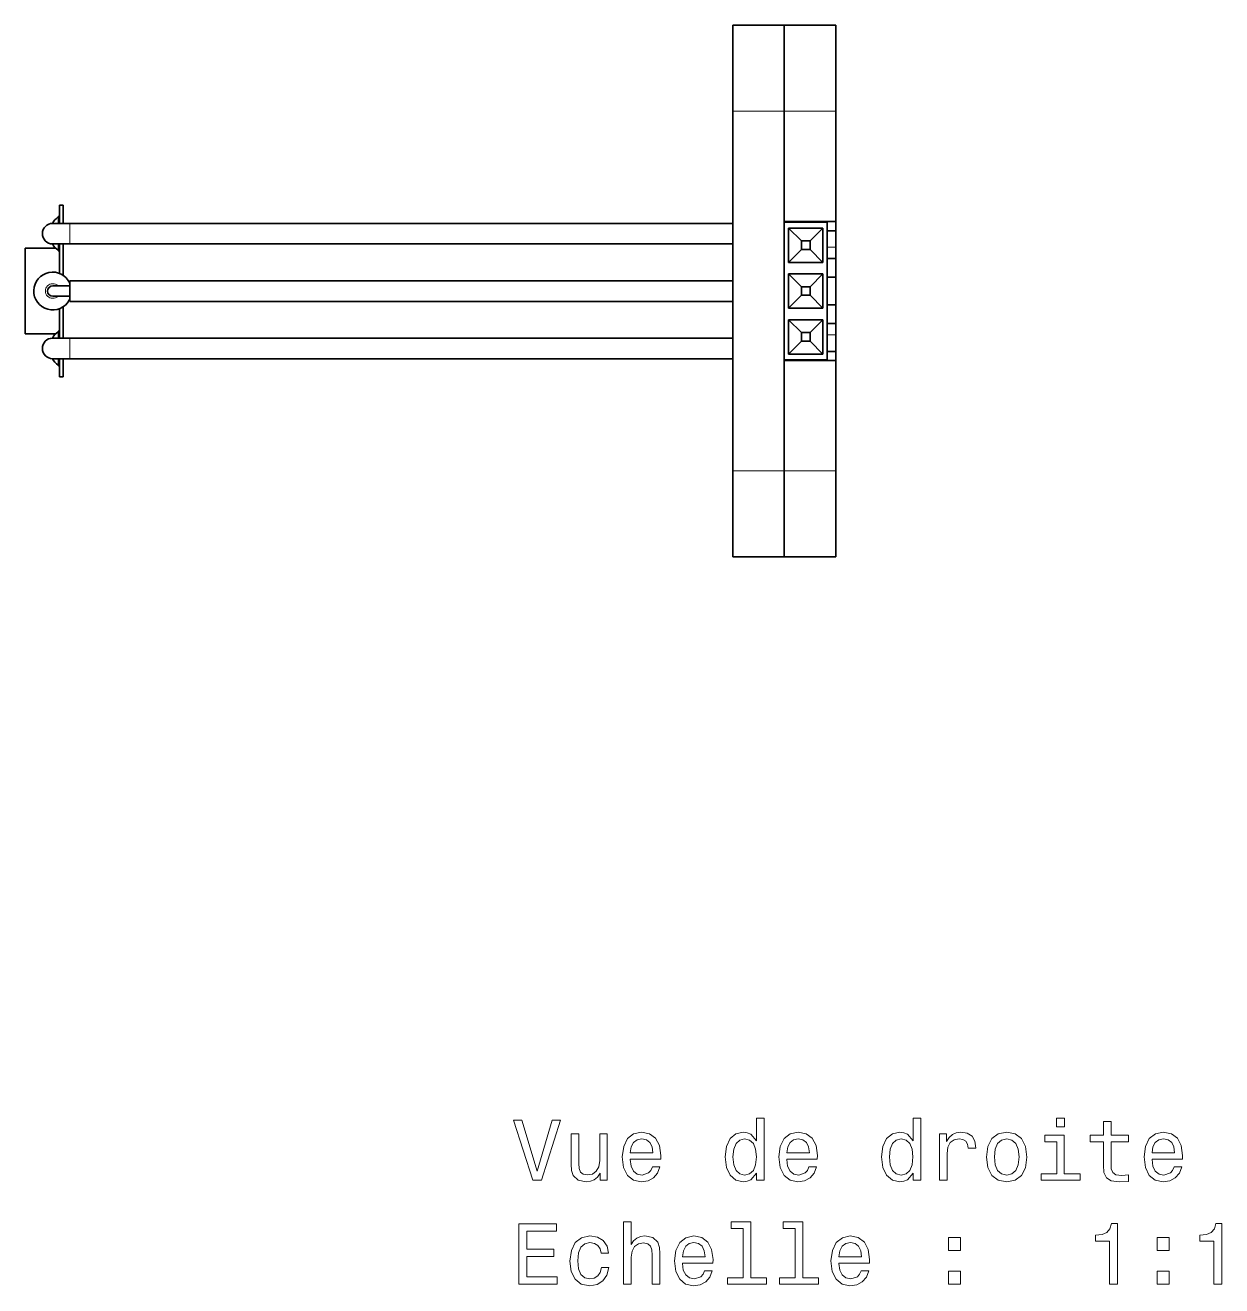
# Model space of a CAD drawing. Extents: x 276 to 1434, y 180 to 714.
# Drawn here: x 275.7 to 345.3, y 362.6 to 436 of the extents above; entities that cross this region are included whole.
import ezdxf

# ---------------------------------------------------------------- set-up
doc = ezdxf.new("R2010")
doc.units = 0

msp = doc.modelspace()

# ---------------------------------------------------------------- linework, layer by layer
at = {"color": 7, "lineweight": 35, "ltscale": 0.125}
for p, q in [((316.857, 435.97), (316.857, 430.97)), ((319.857, 435.97), (319.857, 430.97)), ((319.857, 435.97), (319.857, 430.97)), ((322.857, 435.97), (322.857, 430.97)), ((275.685, 418), (275.685, 423)), ((316.857, 410.03), (316.857, 405.03)), ((319.857, 410.03), (319.857, 405.03)), ((319.857, 410.03), (319.857, 405.03)), ((322.857, 410.03), (322.857, 405.03))]:
    msp.add_line(p, q, dxfattribs=at)
at = {"color": 7, "lineweight": 35, "ltscale": 0.075}
for p, q in [((319.857, 435.97), (316.857, 435.97)), ((319.857, 435.97), (322.857, 435.97)), ((322.857, 424.55), (319.857, 424.55)), ((322.857, 416.45), (319.857, 416.45)), ((319.857, 405.03), (316.857, 405.03)), ((319.857, 405.03), (322.857, 405.03))]:
    msp.add_line(p, q, dxfattribs=at)
at = {"color": 7, "lineweight": 35}
for p, q in [((316.857, 410.03), (316.857, 430.97)), ((319.857, 410.03), (319.857, 430.97)), ((316.858, 424.439), (278.286, 424.439)), ((316.858, 423.24), (278.285, 423.24)), ((316.858, 421.1), (278.285, 421.1)), ((316.858, 419.9), (278.285, 419.9)), ((316.858, 417.761), (278.285, 417.761)), ((316.858, 416.561), (278.286, 416.561))]:
    msp.add_line(p, q, dxfattribs=at)
at = {"color": 7, "lineweight": 13, "ltscale": 0.075}
for p, q in [((319.857, 430.97), (316.857, 430.97)), ((319.857, 430.97), (322.857, 430.97)), ((319.857, 410.03), (316.857, 410.03)), ((319.857, 410.03), (322.857, 410.03))]:
    msp.add_line(p, q, dxfattribs=at)
at = {"color": 7, "lineweight": 35, "ltscale": 0.160491}
for p, q in [((319.857, 424.55), (319.857, 430.97)), ((322.857, 424.55), (322.857, 430.97))]:
    msp.add_line(p, q, dxfattribs=at)
at = {"color": 7, "lineweight": 35, "ltscale": 0.026513}
for p, q in [((277.685, 424.439), (277.685, 425.5)), ((277.885, 424.439), (277.885, 425.5)), ((277.685, 415.5), (277.685, 416.561)), ((277.885, 415.5), (277.885, 416.561))]:
    msp.add_line(p, q, dxfattribs=at)
at = {"color": 7, "lineweight": 35, "ltscale": 0.005}
for p, q in [((277.885, 425.5), (277.685, 425.5)), ((277.885, 415.5), (277.685, 415.5))]:
    msp.add_line(p, q, dxfattribs=at)
at = {"color": 7, "lineweight": 13, "ltscale": 0.009245}
for p, q in [((277.603, 424.809), (277.603, 424.439)), ((277.603, 423.24), (277.603, 422.87)), ((277.603, 417.761), (277.603, 418.13)), ((277.603, 416.191), (277.603, 416.561))]:
    msp.add_line(p, q, dxfattribs=at)
at = {"color": 7, "lineweight": 35, "ltscale": 0.013285}
for p, q in [((277.685, 424.971), (277.685, 424.439)), ((277.685, 417.761), (277.685, 418.292)), ((277.685, 416.029), (277.685, 416.561))]:
    msp.add_line(p, q, dxfattribs=at)
at = {"color": 7, "lineweight": 35, "ltscale": 0.025021}
for p, q in [((278.286, 424.439), (277.285, 424.439)), ((278.286, 416.561), (277.285, 416.561))]:
    msp.add_line(p, q, dxfattribs=at)
at = {"color": 7, "lineweight": 35, "ltscale": 0.2}
for p, q in [((319.857, 424.5), (319.857, 416.5)), ((322.357, 424.5), (322.357, 416.5))]:
    msp.add_line(p, q, dxfattribs=at)
at = {"color": 7, "lineweight": 35, "ltscale": 0.0625}
for p, q in [((319.857, 424.5), (322.357, 424.5)), ((319.857, 416.5), (322.357, 416.5))]:
    msp.add_line(p, q, dxfattribs=at)
at = {"color": 7, "lineweight": 35, "ltscale": 0.05}
for p, q in [((322.107, 424.167), (320.107, 424.167)), ((320.107, 422.167), (320.107, 424.167)), ((322.107, 424.167), (322.107, 422.167)), ((320.107, 422.167), (322.107, 422.167)), ((320.107, 421.5), (322.107, 421.5)), ((320.107, 421.5), (320.107, 419.5)), ((322.107, 419.5), (322.107, 421.5)), ((322.107, 419.5), (320.107, 419.5)), ((320.107, 418.833), (322.107, 418.833)), ((320.107, 418.833), (320.107, 416.833)), ((322.107, 416.833), (322.107, 418.833)), ((322.107, 416.833), (320.107, 416.833))]:
    msp.add_line(p, q, dxfattribs=at)
at = {"color": 7, "lineweight": 35, "ltscale": 0.026517}
for p, q in [((320.107, 424.167), (320.857, 423.417)), ((322.107, 424.167), (321.357, 423.417)), ((320.107, 422.167), (320.857, 422.917)), ((322.107, 422.167), (321.357, 422.917)), ((320.107, 421.5), (320.857, 420.75)), ((322.107, 421.5), (321.357, 420.75)), ((320.107, 419.5), (320.857, 420.25)), ((322.107, 419.5), (321.357, 420.25)), ((320.107, 418.833), (320.857, 418.083)), ((322.107, 418.833), (321.357, 418.083)), ((320.107, 416.833), (320.857, 417.583)), ((322.107, 416.833), (321.357, 417.583))]:
    msp.add_line(p, q, dxfattribs=at)
at = {"color": 7, "lineweight": 35, "ltscale": 0.013488}
msp.add_line((322.857, 424.01), (322.857, 424.55), dxfattribs=at)
at = {"color": 7, "lineweight": 35, "ltscale": 0.0125}
for p, q in [((320.857, 422.917), (320.857, 423.417)), ((321.357, 423.417), (320.857, 423.417)), ((321.357, 423.417), (321.357, 422.917)), ((320.857, 422.917), (321.357, 422.917)), ((277.785, 420.8), (277.285, 420.8)), ((278.285, 420.8), (277.785, 420.8)), ((320.857, 420.75), (320.857, 420.25)), ((320.857, 420.75), (321.357, 420.75)), ((321.357, 420.25), (321.357, 420.75)), ((277.785, 420.2), (277.285, 420.2)), ((278.285, 420.2), (277.785, 420.2)), ((321.357, 420.25), (320.857, 420.25)), ((320.857, 418.083), (320.857, 417.583)), ((320.857, 418.083), (321.357, 418.083)), ((321.357, 417.583), (320.857, 417.583)), ((321.357, 417.583), (321.357, 418.083))]:
    msp.add_line(p, q, dxfattribs=at)
at = {"color": 7, "lineweight": 35, "ltscale": 0.012499}
for p, q in [((322.857, 424.01), (322.358, 424.01)), ((322.857, 422.389), (322.358, 422.389)), ((322.857, 421.311), (322.358, 421.311)), ((322.857, 419.69), (322.358, 419.69)), ((322.857, 418.611), (322.358, 418.611)), ((322.857, 416.99), (322.358, 416.99))]:
    msp.add_line(p, q, dxfattribs=at)
at = {"color": 7, "lineweight": 35, "ltscale": 0.024175}
msp.add_line((322.857, 423.044), (322.857, 424.011), dxfattribs=at)
at = {"color": 7, "lineweight": 35, "ltscale": 0.044177}
for p, q in [((277.452, 423), (275.685, 423)), ((277.452, 418), (275.685, 418))]:
    msp.add_line(p, q, dxfattribs=at)
at = {"color": 7, "lineweight": 35, "ltscale": 0.025201}
for p, q in [((278.285, 423.24), (277.277, 423.24)), ((278.285, 417.761), (277.277, 417.76))]:
    msp.add_line(p, q, dxfattribs=at)
at = {"color": 7, "lineweight": 35, "ltscale": 0.04287}
for p, q in [((277.685, 421.525), (277.685, 423.24)), ((277.685, 417.761), (277.685, 419.475))]:
    msp.add_line(p, q, dxfattribs=at)
at = {"color": 7, "lineweight": 35, "ltscale": 0.013286}
msp.add_line((277.685, 423.24), (277.685, 422.708), dxfattribs=at)
at = {"color": 7, "lineweight": 35, "ltscale": 0.045438}
for p, q in [((277.885, 421.422), (277.885, 423.239)), ((277.885, 417.761), (277.885, 419.578))]:
    msp.add_line(p, q, dxfattribs=at)
at = {"color": 7, "lineweight": 13, "ltscale": 0.012499}
for p, q in [((322.857, 423.044), (322.358, 423.044)), ((322.857, 417.956), (322.358, 417.956))]:
    msp.add_line(p, q, dxfattribs=at)
at = {"color": 7, "lineweight": 35, "ltscale": 0.016354}
for p, q in [((322.857, 422.389), (322.857, 423.044)), ((322.857, 417.956), (322.857, 418.611))]:
    msp.add_line(p, q, dxfattribs=at)
at = {"color": 7, "lineweight": 35, "ltscale": 0.026974}
msp.add_line((322.857, 421.311), (322.857, 422.389), dxfattribs=at)
at = {"color": 7, "lineweight": 35, "ltscale": 0.002668}
for p, q in [((277.685, 421.631), (277.685, 421.525)), ((277.685, 419.475), (277.685, 419.369))]:
    msp.add_line(p, q, dxfattribs=at)
at = {"color": 7, "lineweight": 35, "ltscale": 0.03}
msp.add_line((278.285, 421.1), (278.285, 419.9), dxfattribs=at)
at = {"color": 7, "lineweight": 35, "ltscale": 0.040525}
msp.add_line((322.857, 419.69), (322.857, 421.311), dxfattribs=at)
at = {"color": 7, "lineweight": 35, "ltscale": 0.02064}
msp.add_line((316.857, 420.882), (316.857, 420.056), dxfattribs=at)
at = {"color": 7, "lineweight": 35, "ltscale": 0.026975}
msp.add_line((322.857, 419.69), (322.857, 418.611), dxfattribs=at)
at = {"color": 7, "lineweight": 35, "ltscale": 0.020623}
msp.add_line((316.857, 418.162), (316.857, 417.337), dxfattribs=at)
at = {"color": 7, "lineweight": 35, "ltscale": 0.024171}
msp.add_line((322.857, 416.99), (322.857, 417.956), dxfattribs=at)
at = {"color": 7, "lineweight": 35, "ltscale": 0.013487}
msp.add_line((322.857, 416.99), (322.857, 416.45), dxfattribs=at)
at = {"color": 7, "lineweight": 35, "ltscale": 0.160492}
for p, q in [((319.857, 410.03), (319.857, 416.45)), ((322.857, 410.03), (322.857, 416.45))]:
    msp.add_line(p, q, dxfattribs=at)
at = {"color": 7, "lineweight": 35, "ltscale": 0.000791931}
msp.add_line((316.857, 412.747), (316.857, 412.715), dxfattribs=at)
at = {"color": 7, "lineweight": 35, "ltscale": 0.000445557}
msp.add_line((316.857, 412.715), (316.857, 412.698), dxfattribs=at)
at = {"color": 7, "lineweight": 35, "ltscale": 0.001931}
msp.add_line((316.857, 412.698), (316.857, 412.62), dxfattribs=at)
at = {"color": 7, "lineweight": 35, "ltscale": 0.008238}
msp.add_line((316.857, 412.62), (316.857, 412.291), dxfattribs=at)
at = {"color": 7, "lineweight": 35, "ltscale": 0.006261}
msp.add_line((316.857, 412.291), (316.857, 412.04), dxfattribs=at)
at = {"color": 7, "lineweight": 35, "ltscale": 0.000920868}
msp.add_line((316.857, 412.04), (316.857, 412.004), dxfattribs=at)
at = {"color": 7, "lineweight": 35, "ltscale": 0.040134}
msp.add_line((316.857, 412.004), (316.857, 410.398), dxfattribs=at)
at = {"color": 7, "lineweight": 35, "ltscale": 0.001276}
msp.add_line((316.857, 411.98), (316.857, 411.929), dxfattribs=at)
at = {"color": 7, "lineweight": 35, "ltscale": 0.000115204}
msp.add_line((316.857, 411.929), (316.857, 411.925), dxfattribs=at)
at = {"color": 7, "lineweight": 35, "ltscale": 0.001427}
msp.add_line((316.857, 411.925), (316.857, 411.868), dxfattribs=at)
at = {"color": 7, "lineweight": 35, "ltscale": 0.004292}
msp.add_line((316.857, 411.868), (316.857, 411.696), dxfattribs=at)
at = {"color": 7, "lineweight": 35, "ltscale": 0.000505829}
msp.add_line((316.857, 411.696), (316.857, 411.676), dxfattribs=at)
at = {"color": 7, "lineweight": 35, "ltscale": 0.00677}
msp.add_line((316.857, 411.676), (316.857, 411.405), dxfattribs=at)
at = {"color": 7, "lineweight": 35, "ltscale": 0.00059967}
msp.add_line((316.857, 411.405), (316.857, 411.381), dxfattribs=at)
at = {"color": 7, "lineweight": 35, "ltscale": 0.005943}
msp.add_line((316.857, 411.381), (316.857, 411.143), dxfattribs=at)
at = {"color": 7, "lineweight": 35, "ltscale": 0.000797272}
msp.add_line((316.857, 411.143), (316.857, 411.112), dxfattribs=at)
at = {"color": 7, "lineweight": 35, "ltscale": 0.01195}
msp.add_line((316.857, 411.112), (316.857, 410.634), dxfattribs=at)
at = {"color": 7, "lineweight": 35, "ltscale": 0.001441}
msp.add_line((316.857, 410.634), (316.857, 410.576), dxfattribs=at)
at = {"color": 7, "lineweight": 35, "ltscale": 0.008148}
msp.add_line((316.857, 410.576), (316.857, 410.25), dxfattribs=at)
at = {"color": 7, "lineweight": 35, "ltscale": 0.007182}
msp.add_line((316.857, 410.398), (316.857, 410.111), dxfattribs=at)
at = {"color": 7, "lineweight": 35, "ltscale": 0.000393677}
msp.add_line((316.857, 410.25), (316.857, 410.234), dxfattribs=at)
at = {"color": 7, "lineweight": 35, "ltscale": 0.002692}
msp.add_line((316.857, 410.234), (316.857, 410.127), dxfattribs=at)
at = {"color": 7, "lineweight": 35, "ltscale": 0.000571442}
msp.add_line((316.857, 410.127), (316.857, 410.104), dxfattribs=at)
at = {"color": 7, "lineweight": 35, "ltscale": 0.001175}
msp.add_line((316.857, 410.111), (316.857, 410.064), dxfattribs=at)
at = {"color": 7, "lineweight": 35, "ltscale": 0.00459}
msp.add_line((316.857, 410.064), (316.857, 409.88), dxfattribs=at)
at = {"color": 7, "lineweight": 35, "ltscale": 0.000180817}
msp.add_line((316.857, 409.88), (316.857, 409.873), dxfattribs=at)
at = {"color": 7, "lineweight": 35, "ltscale": 0.001362}
msp.add_line((316.857, 409.873), (316.857, 409.819), dxfattribs=at)
at = {"color": 7, "lineweight": 35, "ltscale": 0.000930786}
msp.add_line((316.857, 409.819), (316.857, 409.781), dxfattribs=at)
at = {"color": 7, "lineweight": 35, "ltscale": 0.003168}
msp.add_line((316.857, 409.781), (316.857, 409.655), dxfattribs=at)
at = {"color": 7, "lineweight": 13}
for points in [[(306.354, 372.255), (305.477, 369.275), (304.574, 372.255), (304.095, 372.255), (305.225, 368.75), (305.729, 368.75), (306.834, 372.255)], [(318.241, 369.169), (318.241, 368.75), (318.685, 368.75), (318.685, 372.371), (318.246, 372.371), (318.246, 371.045), (317.908, 371.428), (317.702, 371.519), (317.465, 371.555), (317.036, 371.454), (316.703, 371.171), (316.486, 370.717), (316.411, 370.107), (316.486, 369.497), (316.703, 369.038), (317.036, 368.75), (317.465, 368.655), (317.702, 368.69), (317.914, 368.781)], [(327.349, 369.169), (327.349, 368.75), (327.793, 368.75), (327.793, 372.371), (327.354, 372.371), (327.354, 371.045), (327.017, 371.428), (326.81, 371.519), (326.573, 371.555), (326.144, 371.454), (325.811, 371.171), (325.594, 370.717), (325.519, 370.107), (325.594, 369.497), (325.811, 369.038), (326.144, 368.75), (326.573, 368.655), (326.81, 368.69), (327.022, 368.781)], [(336.165, 372.371), (335.696, 372.371), (335.696, 371.867), (336.165, 371.867)], [(338.424, 370.99), (338.424, 369.633), (338.455, 369.194), (338.596, 368.892), (338.878, 368.715), (339.357, 368.655), (339.882, 368.68), (339.882, 369.063), (339.499, 369.033), (339.151, 369.073), (338.964, 369.199), (338.883, 369.411), (338.868, 369.709), (338.868, 370.99), (339.882, 370.99), (339.882, 371.368), (338.868, 371.368), (338.868, 372.16), (338.424, 372.16), (338.424, 371.368), (337.658, 371.368), (337.658, 370.99)], [(309.557, 371.459), (309.113, 371.459), (309.113, 369.895), (309.063, 369.532), (308.916, 369.27), (308.689, 369.109), (308.392, 369.058), (308.155, 369.098), (308.004, 369.219), (307.918, 369.426), (307.898, 369.719), (307.898, 371.459), (307.454, 371.459), (307.454, 369.678), (307.469, 369.32), (307.565, 369.023), (307.857, 368.75), (308.326, 368.655), (308.579, 368.69), (308.795, 368.781), (308.982, 368.937), (309.133, 369.164), (309.133, 368.75), (309.557, 368.75)], [(310.893, 369.976), (312.669, 369.976), (312.674, 370.183), (312.593, 370.763), (312.371, 371.196), (312.018, 371.459), (311.549, 371.555), (311.09, 371.454), (310.737, 371.171), (310.51, 370.712), (310.429, 370.107), (310.505, 369.487), (310.732, 369.033), (311.08, 368.75), (311.534, 368.655), (311.927, 368.72), (312.25, 368.892), (312.487, 369.164), (312.623, 369.527), (312.184, 369.527), (312.094, 369.325), (311.963, 369.174), (311.589, 369.053), (311.302, 369.109), (311.085, 369.285), (310.944, 369.573), (310.893, 369.961)], [(320.001, 369.976), (321.777, 369.976), (321.782, 370.183), (321.701, 370.763), (321.479, 371.196), (321.126, 371.459), (320.657, 371.555), (320.198, 371.454), (319.845, 371.171), (319.618, 370.712), (319.537, 370.107), (319.613, 369.487), (319.84, 369.033), (320.188, 368.75), (320.642, 368.655), (321.035, 368.72), (321.358, 368.892), (321.595, 369.164), (321.731, 369.527), (321.293, 369.527), (321.202, 369.325), (321.071, 369.174), (320.697, 369.053), (320.41, 369.109), (320.193, 369.285), (320.052, 369.573), (320.001, 369.961)], [(328.888, 368.75), (329.331, 368.75), (329.331, 370.299), (329.377, 370.672), (329.513, 370.939), (329.735, 371.101), (330.032, 371.156), (330.254, 371.121), (330.421, 371.02), (330.522, 370.848), (330.557, 370.616), (331.006, 370.616), (330.945, 371.025), (330.779, 371.317), (330.501, 371.494), (330.123, 371.555), (329.866, 371.514), (329.644, 371.413), (329.447, 371.242), (329.291, 371.01), (329.291, 371.459), (328.888, 371.459)], [(331.626, 370.102), (331.707, 369.487), (331.939, 369.033), (332.307, 368.75), (332.801, 368.655), (333.29, 368.75), (333.658, 369.028), (333.89, 369.482), (333.976, 370.102), (333.89, 370.717), (333.658, 371.176), (333.29, 371.454), (332.801, 371.555), (332.307, 371.454), (331.939, 371.171), (331.707, 370.717)], [(336.15, 369.124), (336.15, 371.368), (335.01, 371.368), (335.01, 370.99), (335.706, 370.99), (335.706, 369.124), (334.798, 369.124), (334.798, 368.75), (337.068, 368.75), (337.068, 369.124)], [(341.254, 369.976), (343.029, 369.976), (343.034, 370.183), (342.953, 370.763), (342.731, 371.196), (342.378, 371.459), (341.909, 371.555), (341.45, 371.454), (341.097, 371.171), (340.87, 370.712), (340.79, 370.107), (340.865, 369.487), (341.092, 369.033), (341.44, 368.75), (341.894, 368.655), (342.287, 368.72), (342.61, 368.892), (342.847, 369.164), (342.983, 369.527), (342.545, 369.527), (342.454, 369.325), (342.323, 369.174), (341.95, 369.053), (341.662, 369.109), (341.445, 369.285), (341.304, 369.573), (341.254, 369.961)], [(310.893, 370.349), (310.949, 370.697), (311.085, 370.954), (311.292, 371.111), (311.564, 371.166), (311.831, 371.111), (312.038, 370.954), (312.164, 370.697), (312.21, 370.349)], [(317.54, 371.156), (317.833, 371.085), (318.055, 370.889), (318.186, 370.561), (318.236, 370.107), (318.186, 369.648), (318.055, 369.32), (317.833, 369.119), (317.54, 369.053), (317.263, 369.119), (317.051, 369.32), (316.91, 369.653), (316.865, 370.107), (316.91, 370.556), (317.051, 370.884), (317.263, 371.085)], [(320.001, 370.349), (320.057, 370.697), (320.193, 370.954), (320.4, 371.111), (320.672, 371.166), (320.939, 371.111), (321.146, 370.954), (321.272, 370.697), (321.318, 370.349)], [(326.648, 371.156), (326.941, 371.085), (327.163, 370.889), (327.294, 370.561), (327.344, 370.107), (327.294, 369.648), (327.163, 369.32), (326.941, 369.119), (326.648, 369.053), (326.371, 369.119), (326.159, 369.32), (326.018, 369.653), (325.973, 370.107), (326.018, 370.556), (326.159, 370.884), (326.371, 371.085)], [(332.08, 370.107), (332.125, 370.561), (332.267, 370.889), (332.493, 371.091), (332.801, 371.161), (333.104, 371.091), (333.331, 370.894), (333.472, 370.561), (333.522, 370.107), (333.472, 369.648), (333.331, 369.315), (333.104, 369.114), (332.801, 369.048), (332.493, 369.114), (332.267, 369.315), (332.125, 369.648)], [(341.254, 370.349), (341.309, 370.697), (341.445, 370.954), (341.652, 371.111), (341.924, 371.166), (342.192, 371.111), (342.398, 370.954), (342.524, 370.697), (342.57, 370.349)], [(304.418, 362.704), (306.637, 362.704), (306.637, 363.127), (304.882, 363.127), (304.882, 364.312), (306.445, 364.312), (306.445, 364.731), (304.882, 364.731), (304.882, 365.78), (306.597, 365.78), (306.597, 366.204), (304.418, 366.204)], [(310.505, 362.704), (310.949, 362.704), (310.949, 364.267), (310.994, 364.625), (311.14, 364.887), (311.367, 365.049), (311.67, 365.109), (311.912, 365.059), (312.063, 364.923), (312.139, 364.696), (312.164, 364.393), (312.164, 362.704), (312.608, 362.704), (312.608, 364.484), (312.588, 364.842), (312.497, 365.139), (312.2, 365.412), (311.736, 365.508), (311.483, 365.472), (311.267, 365.377), (311.085, 365.225), (310.949, 365.018), (310.949, 366.325), (310.505, 366.325)], [(317.46, 365.951), (317.46, 363.077), (316.547, 363.077), (316.547, 362.704), (318.811, 362.704), (318.811, 363.077), (317.903, 363.077), (317.903, 366.325), (316.764, 366.325), (316.764, 365.951)], [(320.496, 365.951), (320.496, 363.077), (319.583, 363.077), (319.583, 362.704), (321.847, 362.704), (321.847, 363.077), (320.939, 363.077), (320.939, 366.325), (319.8, 366.325), (319.8, 365.951)], [(338.782, 362.704), (339.241, 362.704), (339.241, 366.229), (338.898, 366.229), (338.808, 365.921), (338.626, 365.714), (338.349, 365.593), (337.965, 365.553), (337.965, 365.195), (338.782, 365.195)], [(344.854, 362.704), (345.313, 362.704), (345.313, 366.229), (344.97, 366.229), (344.88, 365.921), (344.698, 365.714), (344.421, 365.593), (344.037, 365.553), (344.037, 365.195), (344.854, 365.195)], [(309.194, 364.514), (309.633, 364.514), (309.542, 364.918), (309.325, 365.235), (308.987, 365.432), (308.548, 365.508), (308.064, 365.407), (307.696, 365.124), (307.464, 364.665), (307.383, 364.05), (307.459, 363.44), (307.686, 362.986), (308.044, 362.704), (308.533, 362.608), (308.967, 362.683), (309.305, 362.895), (309.537, 363.228), (309.638, 363.672), (309.214, 363.672), (309.138, 363.389), (308.997, 363.178), (308.795, 363.047), (308.548, 363.006), (308.241, 363.072), (308.019, 363.273), (307.883, 363.601), (307.837, 364.065), (307.883, 364.519), (308.024, 364.847), (308.251, 365.049), (308.548, 365.119), (308.811, 365.074), (309.007, 364.958), (309.138, 364.766)], [(313.929, 363.929), (315.705, 363.929), (315.71, 364.136), (315.629, 364.716), (315.407, 365.15), (315.054, 365.412), (314.585, 365.508), (314.126, 365.407), (313.773, 365.124), (313.546, 364.665), (313.465, 364.06), (313.541, 363.44), (313.768, 362.986), (314.116, 362.704), (314.57, 362.608), (314.963, 362.673), (315.286, 362.845), (315.523, 363.117), (315.659, 363.48), (315.22, 363.48), (315.13, 363.279), (314.999, 363.127), (314.625, 363.006), (314.338, 363.062), (314.121, 363.238), (313.98, 363.526), (313.929, 363.914)], [(323.037, 363.929), (324.813, 363.929), (324.818, 364.136), (324.737, 364.716), (324.515, 365.15), (324.162, 365.412), (323.693, 365.508), (323.234, 365.407), (322.881, 365.124), (322.654, 364.665), (322.573, 364.06), (322.649, 363.44), (322.876, 362.986), (323.224, 362.704), (323.678, 362.608), (324.071, 362.673), (324.394, 362.845), (324.631, 363.117), (324.767, 363.48), (324.329, 363.48), (324.238, 363.279), (324.107, 363.127), (323.733, 363.006), (323.446, 363.062), (323.229, 363.238), (323.088, 363.526), (323.037, 363.914)], [(329.417, 364.66), (330.113, 364.66), (330.113, 365.412), (329.417, 365.412)], [(341.561, 364.66), (342.257, 364.66), (342.257, 365.412), (341.561, 365.412)], [(313.929, 364.302), (313.985, 364.65), (314.121, 364.908), (314.328, 365.064), (314.6, 365.119), (314.867, 365.064), (315.074, 364.908), (315.2, 364.65), (315.246, 364.302)], [(323.037, 364.302), (323.093, 364.65), (323.229, 364.908), (323.436, 365.064), (323.708, 365.119), (323.975, 365.064), (324.182, 364.908), (324.308, 364.65), (324.354, 364.302)], [(329.417, 362.704), (330.113, 362.704), (330.113, 363.455), (329.417, 363.455)], [(341.561, 362.704), (342.257, 362.704), (342.257, 363.455), (341.561, 363.455)]]:
    msp.add_lwpolyline(points, close=True, dxfattribs=at)
at = {"color": 7, "lineweight": 35}
for centre, radius, start, end in [((278.31, 423.839), 1.2, 126.08431, 150.04174), ((277.485, 424.971), 0.2, 306.08431, 0), ((278.31, 423.839), 1.2, 209.99043, 233.91569), ((277.485, 422.708), 0.2, 360, 53.91569), ((277.285, 420.5), 1.1, 24.61992, 331.35211), ((277.485, 421.631), 0.2, 330.91403, 359.9994), ((277.285, 420.5), 0.3, 90, 270), ((277.285, 420.5), 0.3, 90, 270), ((277.285, 420.5), 1.1, 331.35211, 335.38007), ((277.485, 419.369), 0.2, 0.0006, 29.08219), ((277.485, 418.292), 0.2, 306.08431, 0), ((278.31, 417.161), 1.2, 126.08431, 150.01079), ((278.31, 417.161), 1.2, 209.95947, 233.91569), ((277.485, 416.029), 0.2, 360, 53.91569)]:
    msp.add_arc(centre, radius, start, end, dxfattribs=at)
at = {"color": 7, "lineweight": 13}
msp.add_arc((277.285, 420.5), 0.423, 45.16039, 314.83839, dxfattribs=at)
at = {"color": 7, "lineweight": 35}
for centre, major_axis, start_param, end_param in [((277.285, 423.839), (0.59, 0.108), 1.38917, 4.516039), ((277.285, 417.161), (0.59, -0.108), 1.767146, 4.894015)]:
    msp.add_ellipse(centre, major_axis=major_axis, ratio=0.999999, start_param=start_param, end_param=end_param, dxfattribs=at)
at = {"color": 7, "lineweight": 13}
for centre, major_axis, start_param, end_param in [((278.285, 423.839), (0.001, 0.6), 3.141518, 6.283111), ((278.285, 417.161), (0.001, -0.6), 0.000074, 3.141667)]:
    msp.add_ellipse(centre, major_axis=major_axis, ratio=0.000256, start_param=start_param, end_param=end_param, dxfattribs=at)

doc.saveas('drawing.dxf')
